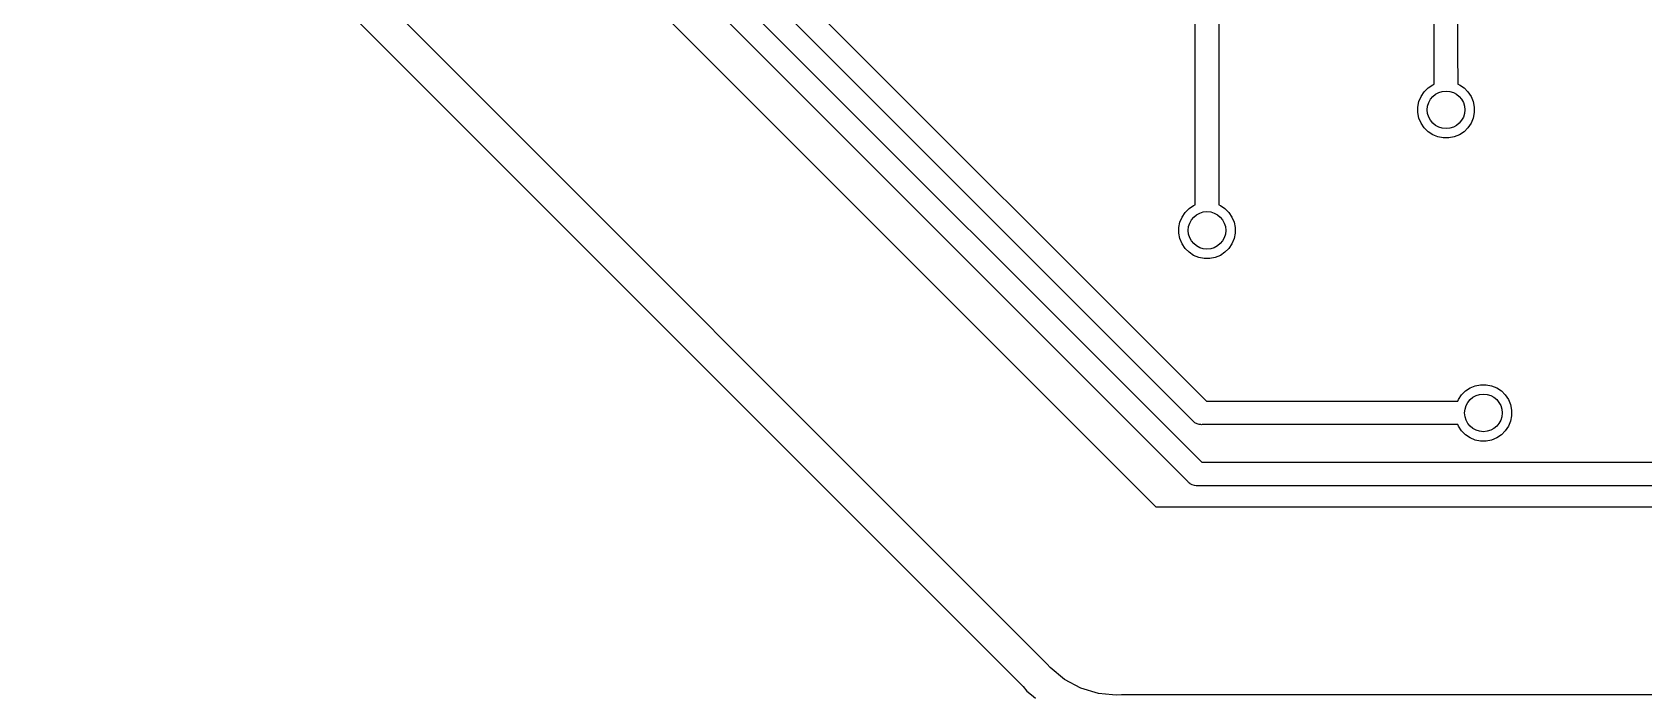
# Model space of a CAD drawing. Extents: x 3.36 to 8.33, y -5.94 to -3.6.
# Drawn here: x 4.467 to 5.142, y -4.792 to -4.514 of the extents above; entities that cross this region are included whole.
import ezdxf

# ---------------------------------------------------------------- set-up
doc = ezdxf.new("R2010")
doc.units = 0
doc.header["$MEASUREMENT"] = 0
doc.layers.add('BLACK', color=7, linetype='CONTINUOUS')

msp = doc.modelspace()

# ---------------------------------------------------------------- linework, layer by layer
at = {"layer": 'BLACK', "linetype": 'CONTINUOUS'}
for p, q in [((4.95406, -4.57983), (4.95406, -4.08672)), ((4.9639, -4.08852), (4.9639, -4.58603)), ((5.05413, -4.52923), (5.05413, -4.1275)), ((5.06398, -4.1293), (5.06398, -4.52855)), ((4.5174, -4.29243), (4.93757, -4.7126)), ((4.89205, -4.77844), (4.47188, -4.35827)), ((4.62106, -4.3582), (4.95676, -4.6939)), ((4.95107, -4.70213), (4.61283, -4.36389)), ((4.46675, -4.37262), (4.88176, -4.78764)), ((4.71953, -4.42911), (4.95873, -4.66831)), ((4.95304, -4.67654), (4.7113, -4.4348)), ((5.05411, -4.52947), (5.05413, -4.52923)), ((5.05413, -4.52971), (5.05411, -4.52947)), ((5.05416, -4.53002), (5.05413, -4.52971)), ((5.05421, -4.53044), (5.05416, -4.53002)), ((5.05422, -4.53048), (5.05421, -4.53044)), ((5.05422, -4.53551), (5.05422, -4.53048)), ((5.06398, -4.52855), (5.06399, -4.52859)), ((5.06399, -4.52859), (5.06406, -4.52931)), ((5.06406, -4.52931), (5.06406, -4.52932)), ((5.06406, -4.52932), (5.06408, -4.52956)), ((5.06408, -4.52956), (5.06406, -4.5298)), ((5.06406, -4.5298), (5.06406, -4.53551)), ((5.04996, -4.53873), (5.05161, -4.53709)), ((5.05161, -4.53709), (5.05354, -4.53579)), ((5.05354, -4.53579), (5.05422, -4.53551)), ((5.06406, -4.53551), (5.06473, -4.53579)), ((5.06473, -4.53579), (5.06667, -4.53709)), ((5.06667, -4.53709), (5.06831, -4.53873)), ((5.04733, -4.5451), (5.04778, -4.54281)), ((5.04778, -4.54281), (5.04867, -4.54066)), ((5.04867, -4.54066), (5.04996, -4.53873)), ((5.06831, -4.53873), (5.06961, -4.54066)), ((5.06961, -4.54066), (5.0705, -4.54281)), ((5.0705, -4.54281), (5.07095, -4.5451)), ((5.04733, -4.54742), (5.04733, -4.5451)), ((5.04778, -4.5497), (5.04733, -4.54742)), ((5.04867, -4.55185), (5.04778, -4.5497)), ((5.0705, -4.5497), (5.06961, -4.55185)), ((5.07095, -4.54742), (5.0705, -4.5497)), ((5.07095, -4.5451), (5.07095, -4.54742)), ((5.04996, -4.55379), (5.04867, -4.55185)), ((5.05161, -4.55543), (5.04996, -4.55379)), ((5.05354, -4.55673), (5.05161, -4.55543)), ((5.05569, -4.55762), (5.05354, -4.55673)), ((5.05798, -4.55807), (5.05569, -4.55762)), ((5.06258, -4.55762), (5.0603, -4.55807)), ((5.06473, -4.55673), (5.06258, -4.55762)), ((5.06667, -4.55543), (5.06473, -4.55673)), ((5.06831, -4.55379), (5.06667, -4.55543)), ((5.06961, -4.55185), (5.06831, -4.55379)), ((5.0603, -4.55807), (5.05798, -4.55807)), ((4.95406, -4.58603), (4.95406, -4.57983)), ((4.95406, -4.57983), (4.95406, -4.57983)), ((4.94762, -4.59333), (4.94851, -4.59118)), ((4.94851, -4.59118), (4.9498, -4.58924)), ((4.9498, -4.58924), (4.95145, -4.5876)), ((4.95145, -4.5876), (4.95338, -4.58631)), ((4.95338, -4.58631), (4.95406, -4.58603)), ((4.9639, -4.58603), (4.96457, -4.58631)), ((4.96457, -4.58631), (4.96651, -4.5876)), ((4.96651, -4.5876), (4.96815, -4.58924)), ((4.96815, -4.58924), (4.96945, -4.59118)), ((4.96945, -4.59118), (4.97034, -4.59333)), ((4.94717, -4.59561), (4.94762, -4.59333)), ((4.94717, -4.59794), (4.94717, -4.59561)), ((4.94762, -4.60022), (4.94717, -4.59794)), ((4.97034, -4.59333), (4.97079, -4.59561)), ((4.97079, -4.59794), (4.97034, -4.60022)), ((4.97079, -4.59561), (4.97079, -4.59794)), ((4.94851, -4.60237), (4.94762, -4.60022)), ((4.9498, -4.6043), (4.94851, -4.60237)), ((4.95145, -4.60595), (4.9498, -4.6043)), ((4.96815, -4.6043), (4.96651, -4.60595)), ((4.96945, -4.60237), (4.96815, -4.6043)), ((4.97034, -4.60022), (4.96945, -4.60237)), ((4.95338, -4.60724), (4.95145, -4.60595)), ((4.95553, -4.60813), (4.95338, -4.60724)), ((4.95782, -4.60858), (4.95553, -4.60813)), ((4.96014, -4.60858), (4.95782, -4.60858)), ((4.96242, -4.60813), (4.96014, -4.60858)), ((4.96457, -4.60724), (4.96242, -4.60813)), ((4.96651, -4.60595), (4.96457, -4.60724)), ((5.06434, -4.66763), (5.06563, -4.6657)), ((5.06563, -4.6657), (5.06727, -4.66405)), ((5.06727, -4.66405), (5.06921, -4.66276)), ((5.06921, -4.66276), (5.07136, -4.66187)), ((5.07136, -4.66187), (5.07364, -4.66142)), ((5.07364, -4.66142), (5.07597, -4.66142)), ((5.07597, -4.66142), (5.07825, -4.66187)), ((5.07825, -4.66187), (5.0804, -4.66276)), ((5.0804, -4.66276), (5.08233, -4.66405)), ((5.08233, -4.66405), (5.08398, -4.6657)), ((5.08398, -4.6657), (5.08527, -4.66763)), ((4.95873, -4.66831), (5.06406, -4.66831)), ((5.06406, -4.66831), (5.06434, -4.66763)), ((5.08527, -4.66763), (5.08616, -4.66978)), ((5.08616, -4.66978), (5.08661, -4.67207)), ((5.08661, -4.67207), (5.08661, -4.67439)), ((4.9532, -4.67673), (4.95304, -4.67654)), ((4.95338, -4.67688), (4.9532, -4.67673)), ((4.95395, -4.67734), (4.95338, -4.67688)), ((4.9548, -4.6778), (4.95395, -4.67734)), ((4.95573, -4.67808), (4.9548, -4.6778)), ((4.95645, -4.67815), (4.95573, -4.67808)), ((4.95669, -4.67817), (4.95645, -4.67815)), ((4.95645, -4.67815), (4.95645, -4.67815)), ((4.95693, -4.67815), (4.95669, -4.67817)), ((5.06406, -4.67815), (4.95693, -4.67815)), ((5.06434, -4.67882), (5.06406, -4.67815)), ((5.06563, -4.68076), (5.06434, -4.67882)), ((5.08527, -4.67882), (5.08398, -4.68076)), ((5.08616, -4.67667), (5.08527, -4.67882)), ((5.08661, -4.67439), (5.08616, -4.67667)), ((5.06727, -4.6824), (5.06563, -4.68076)), ((5.06921, -4.6837), (5.06727, -4.6824)), ((5.07136, -4.68459), (5.06921, -4.6837)), ((5.07364, -4.68504), (5.07136, -4.68459)), ((5.07597, -4.68504), (5.07364, -4.68504)), ((5.07825, -4.68459), (5.07597, -4.68504)), ((5.0804, -4.6837), (5.07825, -4.68459)), ((5.08233, -4.6824), (5.0804, -4.6837)), ((5.08398, -4.68076), (5.08233, -4.6824)), ((4.95676, -4.6939), (5.39795, -4.6939)), ((4.95123, -4.70232), (4.95107, -4.70213)), ((4.95142, -4.70247), (4.95123, -4.70232)), ((4.95178, -4.70277), (4.95142, -4.70247)), ((4.95142, -4.70247), (4.95142, -4.70247)), ((4.95198, -4.70293), (4.95178, -4.70277)), ((4.95283, -4.70339), (4.95198, -4.70293)), ((4.95376, -4.70367), (4.95283, -4.70339)), ((4.95448, -4.70374), (4.95376, -4.70367)), ((4.95472, -4.70376), (4.95448, -4.70374)), ((4.95448, -4.70374), (4.95448, -4.70374)), ((4.95497, -4.70374), (4.95472, -4.70376)), ((5.39975, -4.70374), (4.95497, -4.70374)), ((4.93757, -4.7126), (5.45863, -4.7126)), ((4.89329, -4.77994), (4.89205, -4.77844)), ((4.89928, -4.78486), (4.89329, -4.77994)), ((4.90612, -4.78852), (4.89928, -4.78486)), ((4.88176, -4.78764), (4.88178, -4.78766)), ((4.88178, -4.78766), (4.88183, -4.78772)), ((4.88183, -4.78772), (4.88189, -4.78778)), ((4.88189, -4.78778), (4.8835, -4.78973)), ((4.8835, -4.78973), (4.88545, -4.79134)), ((4.88545, -4.79134), (4.88545, -4.79134)), ((4.88545, -4.79134), (4.88709, -4.79268)), ((4.91354, -4.79077), (4.90612, -4.78852)), ((4.91933, -4.79134), (4.91354, -4.79077)), ((4.92126, -4.79153), (4.91933, -4.79134)), ((4.91933, -4.79134), (4.91933, -4.79134)), ((4.92319, -4.79134), (4.92126, -4.79153)), ((5.45863, -4.79134), (4.92319, -4.79134))]:
    msp.add_line(p, q, dxfattribs=at)
at = {"layer": 'BLACK'}
for centre in [(5.05914, -4.54626), (4.95898, -4.59677), (5.0748, -4.67323)]:
    msp.add_circle(centre, 0.00787, dxfattribs=at)

doc.saveas('drawing.dxf')
